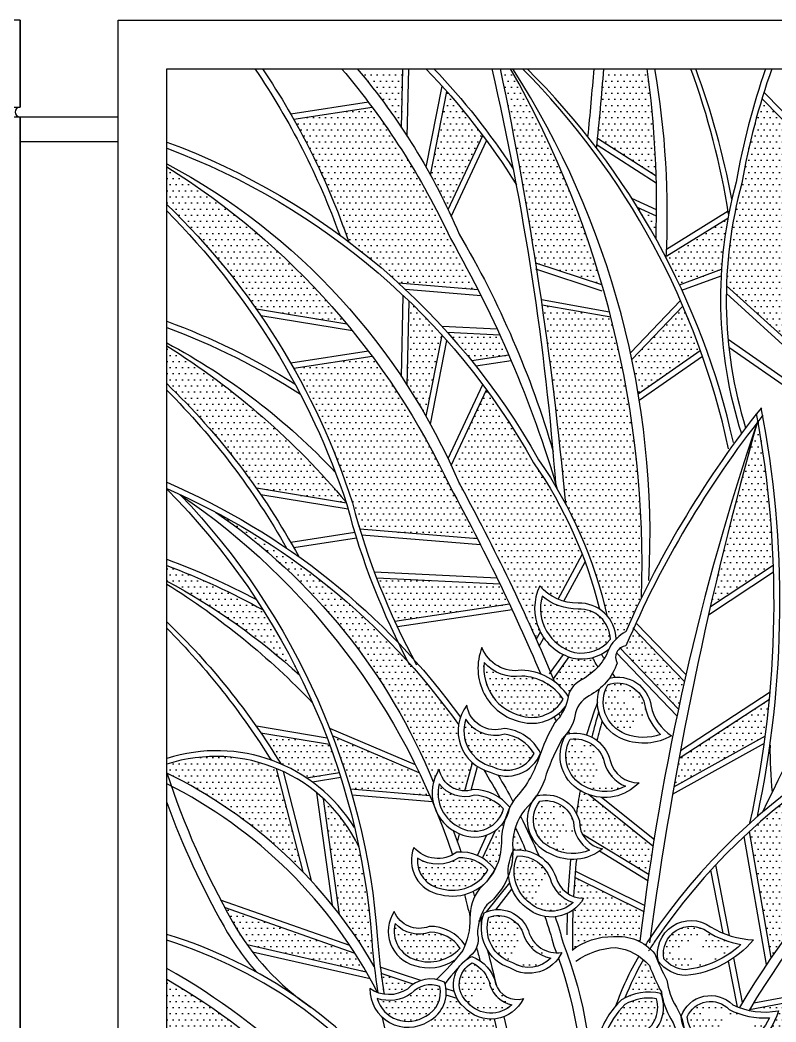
# Model space of a CAD drawing. Extents: x -51224 to -13975, y -20628 to 9094.
# Drawn here: x -34602 to -33826, y -17289 to -16262 of the extents above; entities that cross this region are included whole.
import ezdxf

# ---------------------------------------------------------------- set-up
doc = ezdxf.new("R2010")
doc.units = 0
doc.header["$LTSCALE"] = 5
doc.header["$MEASUREMENT"] = 0
doc.layers.get('0').update_dxf_attribs({"linetype": 'CONTINUOUS'})
for name, color, linetype in [('0-1', 1, 'CONTINUOUS'), ('0-3', 3, 'CONTINUOUS'), ('0-4', 4, 'CONTINUOUS'), ('0-BCA', 33, 'CONTINUOUS'), ('1', 8, 'CONTINUOUS'), ('2', 2, 'CONTINUOUS'), ('MET', 2, 'CONTINUOUS')]:
    doc.layers.add(name, color=color, linetype=linetype)
pattern_1 = [(0, (-62594.4616, -13824.664), (3.125, 6.25), [0, -6.25])]

msp = doc.modelspace()

# ---------------------------------------------------------------- hatches: boundary and pattern name
at = {"layer": 'MET'}
h = msp.add_hatch(dxfattribs=at)
h.set_pattern_fill('DOTS', color=256, scale=100, style=0)
h.set_pattern_definition(pattern_1)
h.paths.add_polyline_path([(-34210.2, -16372.5), (-34208.9, -16312.1), (-34255.7, -16312.1, -0.028256)])
h.paths.add_polyline_path([(-34127, -16380.4, 0.020153), (-34163.7, -16335.5), (-34180.6, -16421.1, -0.014801), (-34162.5, -16456.4)])
h = msp.add_hatch(dxfattribs=at)
h.set_pattern_fill('DOTS', color=256, scale=100, style=0)
h.set_pattern_definition(pattern_1)
h.paths.add_polyline_path([(-33995.5, -16566.8), (-34065.9, -16554.3, -0.013052), (-34041.8, -16758.5, -0.067332), (-33999.5, -16872.7, -0.174695), (-33990, -16896.6, -0.066106), (-33980.3, -16889.3, -0.009125), (-33964.1, -16854.3, 0.070612)])
h.paths.add_polyline_path([(-34098.3, -16312.1), (-34108.7, -16312.1, -0.012859), (-34072.3, -16511.4), (-34004.6, -16533.6, 0.058646)])
h = msp.add_hatch(dxfattribs=at)
h.set_pattern_fill('DOTS', color=256, scale=100, style=0)
h.set_pattern_definition(pattern_1)
h.paths.add_polyline_path([(-33958.2, -16312.1), (-34002.6, -16312.1, -0.00456), (-34009.1, -16383.7), (-33949, -16422.2, 0.02686)])
h.paths.add_polyline_path([(-33949.2, -16486.5, 0.005662), (-33948.7, -16463.2), (-33968.1, -16454.3, -0.012032)])
h = msp.add_hatch(dxfattribs=at)
h.set_pattern_fill('DOTS', color=256, scale=100, style=0)
h.set_pattern_definition(pattern_1)
h.paths.add_polyline_path([(-33876.9, -16534.7), (-33803.3, -16601.1, -0.020135), (-33782.1, -16423.7, -0.007434), (-33780.5, -16403.9), (-33840.5, -16342.7, 0.031016), (-33861.1, -16429.5, 0.059522)])
h = msp.add_hatch(dxfattribs=at)
h.set_pattern_fill('DOTS', color=256, scale=100, style=0)
h.set_pattern_definition(pattern_1)
h.paths.add_polyline_path([(-34213.2, -16531.9), (-34131.7, -16538.6, 0.0123), (-34160, -16486.1, 0.050651), (-34240.2, -16351.8), (-34320.7, -16364.2, -0.046527), (-34264.8, -16489, -0.023137)])
h.paths.add_polyline_path([(-34163, -16582.6, -0.013133), (-34138.2, -16611.6), (-34100.1, -16605.9, 0.004671), (-34109.3, -16585.2)])
h = msp.add_hatch(dxfattribs=at)
h.set_pattern_fill('DOTS', color=256, scale=100, style=0)
h.set_pattern_definition(pattern_1)
h.paths.add_polyline_path([(-34451.1, -16412.5), (-34451.1, -16451.2, -0.04806), (-34359.2, -16558.5), (-34266.4, -16573.8, 0.079678)])
h.paths.add_polyline_path([(-34260.6, -16757.1, 0.009498), (-34253, -16784), (-34132.4, -16793.9, 0.006702), (-34160, -16741.5, 0.050651), (-34240.2, -16607.1), (-34320.7, -16619.5, -0.051095)])
h.paths.add_polyline_path([(-34235.8, -16834.4, 0.016347), (-34217.2, -16878.7), (-34099.4, -16861.1, 0.002576), (-34109.2, -16840.6)])
h = msp.add_hatch(dxfattribs=at)
h.set_pattern_fill('DOTS', color=256, scale=100, style=0)
h.set_pattern_definition(pattern_1)
h.paths.add_polyline_path([(-33938.7, -16504.1, -0.000494), (-33938.8, -16505.9, -0.009971), (-33925, -16533.7), (-33882, -16517.7, -0.029213), (-33875.4, -16465.1)])
h = msp.add_hatch(dxfattribs=at)
h.set_pattern_fill('DOTS', color=256, scale=100, style=0)
h.set_pattern_definition(pattern_1)
h.paths.add_polyline_path([(-34204.3, -16636.7, -0.013837), (-34185.1, -16668.4), (-34168.7, -16585.2, 0.016904), (-34202.5, -16550.3)])
h.paths.add_polyline_path([(-34072, -16897.2), (-34067.8, -16889.5, -0.236339), (-34068.4, -16842.4, 0.113645), (-34049.6, -16855.9), (-34024.8, -16810.1, 0.059522), (-34074.7, -16716.1, 0.031016), (-34123, -16641.2), (-34159.2, -16718.8, -0.007434), (-34151.1, -16737, -0.020135)])
h.paths.add_polyline_path([(-34054.5, -16937.5, -0.000382), (-34053.2, -16940.6, -0.085613), (-34039.3, -16955.4, -0.211809), (-34025.5, -16938.5, 0.089028), (-34008.8, -16925.4, 0.001039), (-34012.3, -16919.4, 0.001437), (-34014.2, -16915.8, -0.115598), (-34034.2, -16916.4, -0.020679), (-34038.4, -16915.1)])
h = msp.add_hatch(dxfattribs=at)
h.set_pattern_fill('DOTS', color=256, scale=100, style=0)
h.set_pattern_definition(pattern_1)
h.paths.add_polyline_path([(-33973.9, -16610.3, -0.010073), (-33967.4, -16645.3), (-33903.7, -16600.8, 0.015375), (-33921.5, -16555.6)])
h = msp.add_hatch(dxfattribs=at)
h.set_pattern_fill('DOTS', color=256, scale=100, style=0)
h.set_pattern_definition(pattern_1)
h.paths.add_polyline_path([(-34359.2, -16742.2), (-34266.8, -16757.4, 0.000262), (-34267.1, -16756.6, 0.079323), (-34451.1, -16596.2), (-34451.1, -16634.9, -0.04806)])
h = msp.add_hatch(dxfattribs=at)
h.set_pattern_fill('DOTS', color=256, scale=100, style=0)
h.set_pattern_definition(pattern_1)
h.paths.add_polyline_path([(-33844.6, -16673.7, 0.000266), (-33845.3, -16674.6, 0.012522), (-33893.4, -16863.6), (-33828.8, -16821, 0.035264)])
h = msp.add_hatch(dxfattribs=at)
h.set_pattern_fill('DOTS', color=256, scale=100, style=0)
h.set_pattern_definition(pattern_1)
h.paths.add_polyline_path([(-34280.9, -16996.2, -0.019491), (-34262.6, -17050.7), (-34181.2, -17057.5, 0.008993), (-34192, -17033.9)])
h.paths.add_polyline_path([(-34401.1, -16766.6, -0.146878), (-34177.5, -17043.8, -0.082965), (-34171.5, -17030.2, 0.368074), (-34145.2, -17052.5), (-34137.5, -17023.6, -0.25418), (-34151.8, -16984.5, 0.116693)])
h.paths.add_polyline_path([(-34107.8, -17105.6, -0.069145), (-34104.6, -17083.2, -0.093982), (-34114, -17093), (-34127.1, -17121.4, -0.09996), (-34114.5, -17132.9, 0.115857)])
h.paths.add_polyline_path([(-34093.5, -17090.3, 0.070049), (-34096.3, -17107.2, -0.022195), (-34096, -17113.4, -0.0826), (-34082.6, -17113.8, 0.009056)])
h = msp.add_hatch(dxfattribs=at)
h.set_pattern_fill('DOTS', color=256, scale=100, style=0)
h.set_pattern_definition(pattern_1)
h.paths.add_polyline_path([(-34314.7, -16933.9, 0.026278), (-34352.3, -16867, 0.037889), (-34451.1, -16821.4), (-34451.1, -16837.3, -0.062663)])
h.paths.add_polyline_path([(-34354.5, -16993.2, -0.012858), (-34333.9, -17025, -0.045024), (-34307.6, -17039.3), (-34274, -17034.1, 0.010614), (-34284.1, -17004.8)])
h = msp.add_hatch(dxfattribs=at)
h.set_pattern_fill('DOTS', scale=100, style=0)
h.set_pattern_definition(pattern_1)
edge = h.paths.add_edge_path()
edge.add_arc((-34137.3, -17099.9), 42.9, 42.4347, 87.7573)
edge.add_arc((-34145.3, -17025.9), 32.6, 216.1166, 287.2577, ccw=False)
edge.add_arc((-34134.1, -17054.8), 38.8, 165.605, 247.4768)
edge.add_arc((-34135.3, -17063.2), 30.6, 243.5251, 345.2523)
edge = h.paths.add_edge_path()
edge.add_arc((-34109.7, -17035.7), 41.5, 31.3781, 82.4478)
edge.add_arc((-34113.9, -16959.9), 35.9, 212.1859, 285.5371, ccw=False)
edge.add_arc((-34108.7, -16990.9), 37.5, 161.5606, 257.0397)
edge.add_arc((-34102.2, -17000.3), 31.1, 241.2384, 333.6474)
edge = h.paths.add_edge_path()
edge.add_arc((-34089, -16988.5), 53.8, 33.8978, 87.578)
edge.add_arc((-34093.4, -16892.6), 42.7, 221.2854, 278.9359, ccw=False)
edge.add_arc((-34075.7, -16926.8), 50.2, 173.0921, 257.7815)
edge.add_arc((-34076.5, -16940.2), 36.9, 254.6177, 330.3629)
edge = h.paths.add_edge_path()
edge.add_arc((-34027.8, -16897.8), 31.8, 1.3562, 92.1256)
edge.add_arc((-34029.6, -16808.4), 57.6, 230.757, 270.5639, ccw=False)
edge.add_arc((-34021, -16865.4), 46.7, 164.5842, 255.2337)
edge.add_arc((-34025.6, -16873.4), 37.9, 258.8615, 321.3503)
edge = h.paths.add_edge_path()
edge.add_arc((-33988.5, -16970.4), 28.6, 7.5818, 110.6768, ccw=False)
edge.add_arc((-33908.2, -16956.2), 53, 191.3468, 226.4304)
edge.add_arc((-33962, -16946.1), 51.5, 248.9836, 289.6136, ccw=False)
edge.add_arc((-33968, -16961.2), 35.3, 150.1777, 249.189, ccw=False)
edge = h.paths.add_edge_path()
edge.add_arc((-34032.3, -17030.2), 31, 13.6108, 99.1965, ccw=False)
edge.add_arc((-33967.3, -17014.1), 36, 194.1039, 248.4346)
edge.add_arc((-34001.5, -17011.3), 41.9, 245.7438, 300.1079, ccw=False)
edge.add_arc((-34006.4, -17016.6), 35.3, 151.2176, 249.4447, ccw=False)
edge = h.paths.add_edge_path()
edge.add_arc((-34062.5, -17092.2), 29.8, 15.8061, 101.5558, ccw=False)
edge.add_arc((-33999.6, -17083.9), 34.2, 180.282, 238.6534)
edge.add_arc((-34034.7, -17074.5), 42.4, 241.5645, 294.0302, ccw=False)
edge.add_arc((-34043.1, -17082.2), 31.8, 142.9301, 248.3543, ccw=False)
edge = h.paths.add_edge_path()
edge.add_arc((-34090.6, -17153.7), 34.7, 18.9456, 91.3188, ccw=False)
edge.add_arc((-34023.3, -17132.7), 35.9, 195.6588, 252.0736)
edge.add_arc((-34056.7, -17143.4), 32.4, 228.2761, 313.6683, ccw=False)
edge.add_arc((-34054.3, -17135.1), 40.5, 156.6453, 233.54, ccw=False)
h = msp.add_hatch(dxfattribs=at)
h.set_pattern_fill('DOTS', color=256, scale=100, style=0)
h.set_pattern_definition(pattern_1)
h.paths.add_polyline_path([(-33926.3, -16968.5, -0.00277), (-33920.1, -16940.2), (-33972.3, -16886, 0.004609), (-33980.1, -16903.7, 0.139817), (-33986.1, -16906.2)])
h = msp.add_hatch(dxfattribs=at)
h.set_pattern_fill('DOTS', color=256, scale=100, style=0)
h.set_pattern_definition(pattern_1)
h.paths.add_polyline_path([(-33740.2, -17292.2, 0.015604), (-33699.8, -17248), (-33853.1, -17276.5, 0.000296), (-33853.7, -17277.6, 0.102783), (-33823.6, -17277.9, -0.111165), (-33835.8, -17301.2)])
h.paths.add_polyline_path([(-33733.1, -17115.8, 0.010349), (-33760.4, -17147), (-33619.9, -17140.8, 0.010066), (-33599.7, -17107.8)])
h.paths.add_polyline_path([(-33570.2, -17053.5, 0.031871), (-33522.3, -16941, 0.053262), (-33690.2, -17071.8)])
h = msp.add_hatch(dxfattribs=at)
h.set_pattern_fill('DOTS', color=256, scale=100, style=0)
h.set_pattern_definition(pattern_1)
h.paths.add_polyline_path([(-33837, -16996.2, 0.009034), (-33832.8, -16958.5), (-33925.5, -17019.1, 0.001898), (-33930.8, -17048.2)])
h = msp.add_hatch(dxfattribs=at)
h.set_pattern_fill('DOTS', color=256, scale=100, style=0)
h.set_pattern_definition(pattern_1)
h.paths.add_polyline_path([(-33670.1, -17039.5, -0.005638), (-33653.1, -17024.5), (-33648.8, -16968.9, 0.008916), (-33669.7, -16977.1)])
h.paths.add_polyline_path([(-33830.9, -17223.3, -0.025381), (-33769.2, -17141.8), (-33784.4, -17039.5, 0.035018), (-33853.4, -17094.3)])
at = {"layer": 'MET', "linetype": 'CONTINUOUS'}
h = msp.add_hatch(dxfattribs=at)
h.set_pattern_fill('DOTS', color=256, scale=100, style=0)
h.set_pattern_definition(pattern_1)
h.paths.add_polyline_path([(-34246.4, -17238.2, 0.011269), (-34257.8, -17219.3), (-34391.7, -17172.2, 0.004849), (-34383.6, -17186.8, 0.026856), (-34368.6, -17210.5)])
h.paths.add_polyline_path([(-34273.8, -17179.1, -0.03218), (-34238.2, -17232.4, -0.010433), (-34240.8, -17205.1, 0.03293), (-34254, -17109.9, 0.095283), (-34290.4, -17060.5)])
h.paths.add_polyline_path([(-34311.5, -17135.4), (-34338.8, -17029.5, 0.178368), (-34451.1, -17025.2), (-34451.1, -17034.1, -0.087067)])
at = {"layer": 'MET'}
h = msp.add_hatch(dxfattribs=at)
h.set_pattern_fill('DOTS', color=256, scale=100, style=0)
h.set_pattern_definition(pattern_1)
h.paths.add_polyline_path([(-33992.9, -17201.9, -0.143846), (-33965.8, -17207, -0.002967), (-33961.9, -17176.2), (-34032.6, -17141.2, 0.00581), (-34033.8, -17160.7, 0.08905), (-34023.4, -17162.6, -0.107789), (-34034.5, -17174.8, 0.012105), (-34035, -17215.5, -0.167276)])
h.paths.add_polyline_path([(-34018.3, -17056.2, -0.01521), (-34021, -17055.1, -0.039796), (-34027, -17052.3, 0.007004), (-34030.9, -17075.5, -0.058752), (-34027.8, -17083.3, 0.123248), (-34024.8, -17096.7), (-33956.7, -17138.2, -0.002798), (-33952.3, -17109.2)])
h = msp.add_hatch(dxfattribs=at)
h.set_pattern_fill('DOTS', scale=100, style=0)
h.set_pattern_definition(pattern_1)
edge = h.paths.add_edge_path()
edge.add_arc((-34180.4, -17277.7), 26.4, 68.8835, 138.5713)
edge.add_arc((-34223, -17227.5), 39.9, 252.055, 304.8191, ccw=False)
edge.add_arc((-34203.6, -17255.9), 33.1, 196.8514, 303.465)
edge.add_arc((-34197.6, -17258.9), 27.4, 296.5563, 372.3117)
edge = h.paths.add_edge_path()
edge.add_arc((-34150.4, -17257.8), 31.5, 11.2351, 66.5484, ccw=False)
edge.add_arc((-34091.4, -17242.8), 29.5, 197.5881, 258.9562)
edge.add_arc((-34118.6, -17249.3), 31.1, 221.4504, 313.865, ccw=False)
edge.add_arc((-34126.1, -17250.8), 24.8, 118.2448, 230.5735, ccw=False)
edge = h.paths.add_edge_path()
edge.add_arc((-34111, -17207), 26.8, 19.782, 110.9838, ccw=False)
edge.add_arc((-34050.3, -17187.6), 37, 196.1986, 259.531)
edge.add_arc((-34079.5, -17202.3), 31.2, 238.147, 316.0107, ccw=False)
edge.add_arc((-34085.2, -17193.2), 37.2, 162.3712, 253.1445, ccw=False)
edge = h.paths.add_edge_path()
edge.add_arc((-34149.4, -17158.5), 37.3, 41.7668, 93.2044)
edge.add_arc((-34172.9, -17089.2), 38.5, 236.7425, 303.7634, ccw=False)
edge.add_arc((-34164.6, -17123.7), 29.6, 175.6353, 261.4581)
edge.add_arc((-34157.9, -17112.4), 42, 254.6677, 329.647)
edge = h.paths.add_edge_path()
edge.add_arc((-34180.7, -17234), 36.5, 33.2517, 90.0682)
edge.add_arc((-34192, -17165.7), 33.7, 222.7691, 289.6208, ccw=False)
edge.add_arc((-34187.5, -17196.5), 30.3, 164.9851, 254.9151)
edge.add_arc((-34182.1, -17184.6), 43.2, 252.0503, 317.5348)
h = msp.add_hatch(dxfattribs=at)
h.set_pattern_fill('DOTS', scale=100, style=0)
h.set_pattern_definition(pattern_1)
edge = h.paths.add_edge_path()
edge.add_arc((-33886.8, -17714.4), 24.5, 71.5768, 160.3033)
edge.add_arc((-33936.6, -17684.4), 34.4, 275.7529, 320.8708, ccw=False)
edge.add_arc((-33912.7, -17705.8), 24.2, 212.2523, 298.1657)
edge.add_arc((-33921, -17690.1), 41.9, 298.0731, 358.5435)
edge = h.paths.add_edge_path()
edge.add_arc((-33854.1, -17665.2), 19.8, 26.1456, 133.9812, ccw=False)
edge.add_arc((-33816, -17635.8), 29, 225.6729, 278.075)
edge.add_arc((-33835.5, -17654.9), 25.4, 261.6893, 337.9388, ccw=False)
edge.add_arc((-33835.7, -17648), 32.3, 185.3549, 263.8417, ccw=False)
edge = h.paths.add_edge_path()
edge.add_arc((-33858.1, -17589.7), 18.5, 34.7628, 132.7768, ccw=False)
edge.add_arc((-33820.1, -17561.2), 29, 218.2828, 292.3511)
edge.add_arc((-33831.8, -17586.3), 22.8, 245.8707, 355.6218, ccw=False)
edge.add_arc((-33832.6, -17569.5), 38.6, 189.9909, 257.211, ccw=False)
edge = h.paths.add_edge_path()
edge.add_arc((-33888.2, -17641.6), 23.6, 77.867, 156.4098)
edge.add_arc((-33944.6, -17622), 36.3, 289.1803, 343.7899, ccw=False)
edge.add_arc((-33914.9, -17644.1), 21.6, 214.3541, 330.787)
edge.add_arc((-33934.7, -17620.5), 51.5, 318.5729, 362.2749)
edge = h.paths.add_edge_path()
edge.add_arc((-33896.2, -17581.7), 36.5, 84.292, 151.3415)
edge.add_arc((-33984.3, -17542), 60.2, 302.3873, 338.3712, ccw=False)
edge.add_arc((-33934.3, -17579.7), 22.1, 216.6058, 298.1262)
edge.add_arc((-33937.8, -17555.1), 46.2, 287.5358, 372.1232)
edge = h.paths.add_edge_path()
edge.add_arc((-33861.1, -17513.4), 18.2, 31.6944, 158.7938, ccw=False)
edge.add_arc((-33815.2, -17486.3), 35.1, 209.9539, 288.287)
edge.add_arc((-33836.2, -17509.2), 33.6, 243.2441, 342.116, ccw=False)
edge.add_arc((-33838.1, -17501.1), 40.4, 188.1268, 250.9374, ccw=False)
edge = h.paths.add_edge_path()
edge.add_arc((-33905, -17496), 24.5, 80.198, 160.4093)
edge.add_arc((-33975.7, -17473.7), 49.6, 284.6699, 343.5005, ccw=False)
edge.add_arc((-33941.1, -17507.4), 26.3, 212.9125, 304.51)
edge.add_arc((-33944, -17486.9), 45.7, 292.9115, 379.2699)
edge = h.paths.add_edge_path()
edge.add_arc((-33868.7, -17440.3), 26.1, 50.9417, 146.4228, ccw=False)
edge.add_arc((-33820.6, -17362.3), 65.8, 241.3063, 276.7007)
edge.add_arc((-33853.1, -17412.9), 42.8, 254.3449, 339.8674, ccw=False)
edge.add_arc((-33856.1, -17420.4), 34.8, 189.0064, 255.7128, ccw=False)
edge = h.paths.add_edge_path()
edge.add_arc((-33917.6, -17425.8), 25.9, 81.1666, 174.8095)
edge.add_arc((-34005.3, -17405.2), 64.5, 302.039, 343.5829, ccw=False)
edge.add_arc((-33955.8, -17424.4), 38.7, 246.6656, 293.4272)
edge.add_arc((-33960, -17415.3), 48.7, 293.6978, 378.0338)
edge = h.paths.add_edge_path()
edge.add_arc((-33878.1, -17374.4), 25.2, 63.4248, 148.4833, ccw=False)
edge.add_arc((-33843.5, -17310.3), 47.6, 240.683, 296.8199)
edge.add_arc((-33866.4, -17340.6), 46, 262.8804, 344.6489, ccw=False)
edge.add_arc((-33873.6, -17360.2), 26, 182.014, 273.4981, ccw=False)
edge = h.paths.add_edge_path()
edge.add_arc((-33938.7, -17352.7), 26.3, 71.4014, 171.2686)
edge.add_arc((-34004.3, -17348.1), 39.6, 299.7351, 359.1111, ccw=False)
edge.add_arc((-33965.5, -17339.8), 46.8, 245.8155, 275.6657)
edge.add_arc((-33976.6, -17341), 48.1, 289.1317, 375.8481)
edge = h.paths.add_edge_path()
edge.add_arc((-33956.5, -17313.2), 48.3, 80.7215, 120.5242)
edge.add_arc((-33918.6, -17334.5), 88.6, 134.7962, 158.931)
edge.add_arc((-33984.1, -17269), 37.8, 242.9832, 296.3684)
edge.add_arc((-33977.7, -17274.3), 30.3, 290.0811, 376.8318)
edge = h.paths.add_edge_path()
edge.add_arc((-33893.2, -17294.4), 26.1, 43.1749, 157.2066, ccw=False)
edge.add_arc((-33837.9, -17205.3), 79.9, 243.0519, 273.8288)
edge.add_arc((-33881.5, -17262.3), 54, 261.6878, 335.0862, ccw=False)
edge.add_arc((-33880.4, -17279.7), 37.1, 187.1713, 256.0957, ccw=False)
edge = h.paths.add_edge_path()
edge.add_arc((-33913.2, -17219.6), 28.4, 53.8953, 190.5436, ccw=False)
edge.add_arc((-33846.8, -17118.5), 92.7, 237.5778, 260.5634)
edge.add_arc((-33928.9, -17138.9), 97.5, 276.0003, 313.2797, ccw=False)
edge.add_arc((-33917.1, -17204.4), 31.6, 220.3688, 267.0518, ccw=False)
h = msp.add_hatch(dxfattribs=at)
h.set_pattern_fill('DOTS', color=256, scale=100, style=0)
h.set_pattern_definition(pattern_1)
h.paths.add_polyline_path([(-33924.8, -17394.7, -0.001097), (-33922.7, -17390.4, -0.005939), (-33912.9, -17368.6, 0.044288), (-33920.2, -17353.3, -0.003625), (-33922.5, -17340.8, -0.324126), (-33959.5, -17392.3, -0.198244), (-33998.3, -17381.2, 0.361189), (-33970.7, -17348.3, -0.501947), (-33925.3, -17323.4, -0.000323), (-33925.5, -17322.3, 0.156949), (-33933.7, -17286.6, -0.101274), (-33943.7, -17258.6, -0.03088), (-33956, -17231.5, 0.039107), (-33962.1, -17225.5, 0.036089), (-33981, -17264.8, -0.176208), (-33944.2, -17260.3, -0.424854), (-33964.9, -17308.4, -0.17978), (-33995.3, -17311.3, 0.041284), (-34002, -17360.7, 0.127883), (-33975.7, -17455.7, 0.188197), (-33949.3, -17422.3, -0.318704)])
at = {"layer": 'MET', "linetype": 'CONTINUOUS'}
h = msp.add_hatch(dxfattribs=at)
h.set_pattern_fill('DOTS', color=256, scale=100, style=0)
h.set_pattern_definition(pattern_1)
h.paths.add_polyline_path([(-34249.1, -17422.9, 0.099038), (-34451.1, -17246), (-34451.1, -17363.5, -0.023587), (-34390.4, -17429.6)])
h.paths.add_polyline_path([(-34210, -17519, -0.201809), (-34263.4, -17546.8, -0.279095), (-34302.4, -17528.5, 0.164509), (-34269.4, -17503.2, -0.315427), (-34201.6, -17494.1, -0.00052), (-34201.5, -17493.9, 0.017344), (-34226.8, -17453.8), (-34345.4, -17488.2, -0.021153), (-34301.6, -17555.8, 0.054369), (-34275.3, -17590.9, 0.001844), (-34275.1, -17589.7, -0.461655), (-34212.9, -17569.4, -0.007468), (-34212.7, -17554.7, -0.058651), (-34211.4, -17525.8, -0.012704)])
at = {"layer": 'MET'}
h = msp.add_hatch(dxfattribs=at)
h.set_pattern_fill('DOTS', color=256, scale=100, style=0)
h.set_pattern_definition(pattern_1)
h.paths.add_polyline_path([(-34071.5, -17589.6), (-34066.3, -17595.2, 0.028069), (-34101.3, -17349.8), (-34210.2, -17340.1, 0.111187)])
h.paths.add_polyline_path([(-34146.1, -17274.2, -0.092086), (-34153.2, -17265.5), (-34164.4, -17261.8, -0.259894), (-34182.4, -17288.6, -0.038094), (-34187.6, -17291.5), (-34108.7, -17314.7, 0.003299), (-34115.1, -17286.2, -0.236624)])
h.paths.add_polyline_path([(-34204.2, -17255.7, -0.060634), (-34198.2, -17250.7), (-34231.2, -17239.8, 0.008253), (-34228.1, -17261, 0.187076)])

# ---------------------------------------------------------------- linework, layer by layer
at = {"color": 3}
for p, q in [((-34601.6, -16361.5, 0), (-34501.1, -16361.5, 0)), ((-34601.6, -16386.5, 0), (-34501.1, -16386.5, 0))]:
    msp.add_line(p, q, dxfattribs=at)
at = {"layer": '0-1'}
for p, q in [((-34244.3, -16346.3, 0), (-34323.9, -16358.6, 0)), ((-34240.2, -16351.8, 0), (-34320.7, -16364.2, 0)), ((-34131.7, -16538.6, 0), (-34213.2, -16531.9, 0)), ((-34128.6, -16544.8, 0), (-34206.1, -16538.5, 0)), ((-34210.2, -16627.8, 0), (-34208.4, -16544.6, 0)), ((-34266.4, -16573.8, 0), (-34359.2, -16558.5, 0)), ((-34204.3, -16636.7, 0), (-34202.5, -16550.3, 0)), ((-34260.6, -16580.8, 0), (-34354.5, -16565.4, 0)), ((-34185.1, -16668.4, 0), (-34168.7, -16585.2, 0)), ((-34180.6, -16676.4, 0), (-34163.7, -16590.8, 0)), ((-34244.3, -16601.7, 0), (-34323.9, -16613.9, 0)), ((-34240.2, -16607.1, 0), (-34320.7, -16619.5, 0)), ((-34162.5, -16711.7, 0), (-34127, -16635.7, 0)), ((-34159.2, -16718.8, 0), (-34123, -16641.2, 0)), ((-34266.8, -16757.4, 0), (-34359.2, -16742.2, 0)), ((-34265, -16763.8, 0), (-34354.5, -16749.1, 0)), ((-34132.4, -16793.9, 0), (-34253, -16784, 0)), ((-34258.3, -16787.5, 0), (-34323.9, -16797.7, 0)), ((-34256.5, -16793.3, 0), (-34320.7, -16803.2, 0)), ((-34129.2, -16800.1, 0), (-34251.1, -16790.2, 0)), ((-34112.2, -16834.4, 0), (-34238.1, -16828.3, 0)), ((-34109.2, -16840.6, 0), (-34235.8, -16834.4, 0)), ((-34099.4, -16861.1, 0), (-34217.2, -16878.7, 0)), ((-34096.8, -16866.8, 0), (-34214.5, -16884.4, 0)), ((-34286.6, -16998.3, 0), (-34359.2, -16986.3, 0)), ((-34196, -17025.7, 0), (-34283.9, -16988.5, 0)), ((-34284.1, -17004.8, 0), (-34354.5, -16993.2, 0)), ((-34192, -17033.9, 0), (-34280.9, -16996.2, 0)), ((-34338.8, -17029.5, 0), (-34311.5, -17135.4, 0)), ((-34331.8, -17032.5, 0), (-34303, -17144.4, 0)), ((-34274, -17034.1, 0), (-34307.6, -17039.3, 0)), ((-34272.5, -17038.9, 0), (-34301.7, -17043.4, 0)), ((-34180.7, -17057.6, 0), (-34262.6, -17050.7, 0)), ((-34281.2, -17169.7, 0), (-34297.3, -17054.4, 0)), ((-34273.8, -17179.1, 0), (-34290.4, -17060.5, 0)), ((-34178.5, -17063.8, 0), (-34260.9, -17056.8, 0)), ((-34263.2, -17211.1, 0), (-34395.8, -17164.4, 0)), ((-34257.8, -17219.3, 0), (-34391.7, -17172.2, 0)), ((-34246.4, -17238.2, 0), (-34368.6, -17210.5, 0)), ((-34242.4, -17245.2, 0), (-34363.1, -17217.9, 0))]:
    msp.add_line(p, q, dxfattribs=at)
at = {"layer": '0-3', "color": 3, "elevation": 0}
msp.add_lwpolyline([(-34451.1, -16312.1), (-33417.9, -16312.1), (-33417.9, -17812.1), (-34451.1, -17812.1)], close=True, dxfattribs=at)
at = {"layer": '0-3', "linetype": 'CONTINUOUS', "elevation": 0}
for points in [[(-34360.7, -16312.1, -0.062235), (-34273.7, -16482.5)], [(-34353, -16312.1, -0.067407), (-34264.8, -16489)], [(-34271.7, -16312.1, -0.067075), (-34160, -16486.1, -0.05785), (-34050.4, -16743)], [(-34255.7, -16312.1, -0.074781), (-34151.1, -16481.6, -0.062226), (-34054.6, -16704.8)], [(-34451.1, -16387.2, -0.178456), (-34069.6, -16712.9, -0.096899), (-33999.5, -16872.7, -0.096899)], [(-34451.1, -16393.6, -0.177765), (-34074.7, -16716.1, -0.092459), (-34007.2, -16866.1)], [(-34451.1, -16409.4, -0.170667), (-34151.1, -16737, -0.025471), (-34053.2, -16940.6, -0.025471)], [(-34451.1, -16412.5, -0.144811), (-34160, -16741.5, -0.024063), (-34067.4, -16932.8)], [(-34451.1, -16451.2, -0.124211), (-34260.6, -16757.1, 0.060983), (-34194.8, -16923.3)], [(-34451.1, -16457.8, -0.116043), (-34266.3, -16759, 0.059542), (-34201.9, -16923.3)], [(-34451.1, -16570.9, -0.05056), (-34319.7, -16635.1, -0.05056)], [(-34451.1, -16577.3, -0.053412), (-34314, -16645.7, -0.053412)], [(-34451.1, -16593.1, -0.081994), (-34278.1, -16726, -0.081994)], [(-34451.1, -16596.2, -0.079323), (-34267.1, -16756.6, -0.079323)], [(-34451.1, -16634.9, -0.076189), (-34315.7, -16812.3, -0.076189)], [(-34451.1, -16641.5, -0.066253), (-34328.1, -16803.6, -0.066253)], [(-34451.1, -16736.1, -0.135368), (-34149.9, -16976.8, -0.135368)], [(-34451.1, -16742.6, -0.136266), (-34151.8, -16984.5, -0.136266)], [(-34451.1, -16743.1, -0.179286), (-34240.8, -17205.1, 0.020822), (-34234.5, -17259.4, 0.020822)], [(-34437.2, -16748.9, -0.16432), (-34157.9, -17118.1, -0.16432)], [(-34437.2, -16748.9, -0.174426), (-34234.8, -17204.7, 0.021817), (-34228.1, -17261, 0.021817)], [(-34401.1, -16766.6, -0.146878), (-34177.5, -17043.8)], [(-34451.1, -16815, -0.034826), (-34359.1, -16856.4, -0.034826)], [(-34451.1, -16821.4, -0.037889), (-34352.3, -16867, -0.037889)], [(-34451.1, -16837.3, -0.062663), (-34314.7, -16933.9, -0.062663)], [(-34451.1, -16840.4, -0.062646), (-34301.3, -16962.4, -0.062646)], [(-34451.1, -16879, -0.063803), (-34333.9, -17025, -0.063803)], [(-34451.1, -16885.6, -0.056319), (-34343.7, -17021.5, -0.056319)], [(-34451.1, -17034.1, 0.048703), (-34383.6, -17186.8, 0.115508), (-34303, -17274.5, 2.030008)], [(-34451.1, -17064.5, 0.040385), (-34392.3, -17191.7, 0.052907), (-34359.1, -17238.3)], [(-34201.5, -17493.9, 0.130713), (-34451.1, -17246)], [(-34166, -17248.7, 0.332028), (-34204.2, -17255.7, -0.311183), (-34242.7, -17255.1, 0.601436), (-34182.4, -17288.6, 0.370087), (-34166, -17248.7, 1.078008)], [(-34170.9, -17253.1, 0.313802), (-34200.2, -17260.2, -0.234383), (-34235.3, -17265.4, 0.501929), (-34185.4, -17283.4, 0.343134), (-34170.9, -17253.1, 0.343134)], [(-34230, -17284.7, 0.133926), (-34075.9, -17593.6)]]:
    msp.add_lwpolyline(points, format="xyb", dxfattribs=at)
at = {"layer": '0-3', "linetype": 'CONTINUOUS'}
for centre, radius, start, end in [((-34399.9, -17177.7, 0), 166.4, 31.754, 107.9259), ((-34400.8, -17179.7, 0), 162.5, 25.4214, 108.0406), ((-34669.8, -17482.5, 0), 498.8, 30.0893, 63.9987), ((-34670.2, -17482.8, 0), 489.4, 27.1922, 63.4071), ((-34590, -17658.2, 0), 479.1, 36.8858, 73.1536), ((-34594.3, -17664.4, 0), 480.6, 34.8349, 72.6703), ((-34792.2, -17839.2, 0), 694.3, 30.8447, 60.5747)]:
    msp.add_arc(centre, radius, start, end, dxfattribs=at)
at = {"layer": '0-4', "color": 4}
for p, q in [((-34501.1, -16262.1, 0), (-33367.9, -16262.1, 0)), ((-34501.1, -17862.1, 0), (-34501.1, -16262.1, 0))]:
    msp.add_line(p, q, dxfattribs=at)
at = {"layer": '0-BCA'}
for p, q in [((-34601.6, -16262.1, 0), (-34901.6, -16262.1, 0)), ((-34601.6, -16351.5, 0), (-34601.6, -16262.1, 0)), ((-34601.6, -16262.1, 0), (-34601.6, -16351.5, 0)), ((-34601.6, -16361.5, 0), (-34601.6, -18362.1, 0)), ((-34601.6, -18362.1, 0), (-34601.6, -16361.5, 0))]:
    msp.add_line(p, q, dxfattribs=at)
msp.add_arc((-34601.6, -16356.5, 0), 5, 90, 270, dxfattribs=at)
at = {"layer": '1'}
for p, q in [((-34210.2, -16372.5, 0), (-34208.9, -16312.1, 0)), ((-34204.3, -16381.4, 0), (-34202.9, -16312.1, 0)), ((-34185.1, -16413, 0), (-34168.7, -16329.9, 0)), ((-34180.6, -16421.1, 0), (-34163.7, -16335.5, 0)), ((-33780.5, -16403.9, 0), (-33840.5, -16342.7, 0)), ((-33779.7, -16396.1, 0), (-33838.4, -16336.2, 0)), ((-34162.5, -16456.4, 0), (-34127, -16380.4, 0)), ((-33949, -16422.2, 0), (-34009.1, -16383.7, 0)), ((-34159.2, -16463.4, 0), (-34123, -16385.8, 0)), ((-33948.9, -16429.5, 0), (-34009.7, -16390.4, 0)), ((-33948.6, -16456.6, 0), (-33974, -16445, 0)), ((-33948.7, -16463.2, 0), (-33968.1, -16454.3, 0)), ((-33938.4, -16496.9, 0), (-33875.2, -16457.9, 0)), ((-33938.2, -16503.8, 0), (-33875.4, -16465.1, 0)), ((-34004.5, -16540, 0), (-34072.6, -16517.6, 0)), ((-34004.6, -16533.6, 0), (-34072.3, -16511.4, 0)), ((-33925, -16533.7, 0), (-33882, -16517.7, 0)), ((-33922.5, -16539.1, 0), (-33882.4, -16524.3, 0)), ((-33803.3, -16601.1, 0), (-33876.9, -16534.7, 0)), ((-33996.9, -16561.5, 0), (-34066.7, -16549, 0)), ((-33975.5, -16603.2, 0), (-33924.1, -16549.6, 0)), ((-33803.9, -16608.7, 0), (-33877, -16542.6, 0)), ((-33995.5, -16566.8, 0), (-34065.9, -16554.3, 0)), ((-33973.9, -16610.3, 0), (-33921.5, -16555.6, 0)), ((-34112.1, -16579.1, 0), (-34168.7, -16576.3, 0)), ((-34109.3, -16585.2, 0), (-34163, -16582.6, 0)), ((-33805.9, -16638, 0), (-33875.1, -16589.8, 0)), ((-33967.4, -16645.3, 0), (-33903.7, -16600.8, 0)), ((-33806.4, -16645, 0), (-33874.3, -16597.7, 0)), ((-34100.1, -16605.9, 0), (-34138.2, -16611.6, 0)), ((-33966.3, -16651.9, 0), (-33901.6, -16606.7, 0)), ((-34097.7, -16611.6, 0), (-34133.9, -16617, 0)), ((-34049.6, -16855.9, 0), (-34024.8, -16810.1, 0)), ((-34043.9, -16857.9, 0), (-34022, -16817.5, 0)), ((-33893.4, -16863.6, 0), (-33828.8, -16821, 0)), ((-33895.3, -16872.1, 0), (-33828.5, -16828, 0)), ((-33920.1, -16940.2, 0), (-33973, -16885.2, 0)), ((-33918.5, -16933.2, 0), (-33968.7, -16881.1, 0)), ((-34072, -16897.2, 0), (-34067.8, -16889.5, 0)), ((-34068.9, -16904.1, 0), (-34064.2, -16895.5, 0)), ((-33926.3, -16968.5, 0), (-33986.1, -16906.2, 0)), ((-34058.3, -16932.5, 0), (-34044.1, -16912.7, 0)), ((-34054.5, -16937.5, 0), (-34038.4, -16915.1, 0)), ((-33927.8, -16975.6, 0), (-33989.7, -16911.1, 0)), ((-33925.5, -17019.1, 0), (-33832.8, -16958.5, 0)), ((-33924, -17011, 0), (-33832.1, -16950.8, 0)), ((-33930.8, -17048.2, 0), (-33837, -16996.2, 0)), ((-33932.2, -17055.8, 0), (-33838, -17003.6, 0)), ((-34145.2, -17052.5, 0), (-34137.5, -17023.6, 0)), ((-34138.8, -17051.7, 0), (-34132.4, -17027.5, 0)), ((-33952.3, -17109.2, 0), (-34018.3, -17056.2, 0)), ((-33950.6, -17102.8, 0), (-34005.1, -17059.1, 0)), ((-34127.1, -17121.4, 0), (-34114, -17093, 0)), ((-33830.9, -17223.3, 0), (-33853.4, -17094.3, 0)), ((-34152.9, -17105, 0), (-34150.6, -17096.4, 0)), ((-34132.4, -17118.6, 0), (-34122.7, -17097.6, 0)), ((-33956.2, -17138.5, 0), (-34024.8, -17096.7, 0)), ((-33835.7, -17230.5, 0), (-33858.7, -17099.2, 0)), ((-33957.6, -17144.6, 0), (-34007.3, -17114.4, 0)), ((-33961.1, -17169.9, 0), (-34032, -17134.8, 0)), ((-33880.4, -17198.4, 0), (-33893, -17133.9, 0)), ((-33873.8, -17200.9, 0), (-33887.9, -17128.4, 0)), ((-33961.9, -17176.2, 0), (-34032.6, -17141.2, 0)), ((-33865.7, -17273.9, 0), (-33874.8, -17227.2, 0)), ((-33860.5, -17269.5, 0), (-33869.4, -17223.7, 0)), ((-34190.4, -17246.9, 0), (-34232, -17233.2, 0)), ((-34198.2, -17250.7, 0), (-34231.2, -17239.8, 0)), ((-33853.1, -17276.5, 0), (-33699.8, -17248, 0)), ((-33848.9, -17269.7, 0), (-33693.6, -17240.7, 0)), ((-34156, -17258.3, 0), (-34164.5, -17255.4, 0)), ((-34153.2, -17265.5, 0), (-34164.4, -17261.8, 0))]:
    msp.add_line(p, q, dxfattribs=at)
at = {"layer": '1', "color": 1}
for p, q in [((-34156.4, -17095.1, 0), (-34156.1, -17093.7, 0)), ((-34123, -17176.5, 0), (-34099.3, -17146.7, 0)), ((-34113.6, -17174.3, 0), (-34097, -17153.4, 0)), ((-34130.9, -17186.3, 0), (-34126.6, -17180.9, 0))]:
    msp.add_line(p, q, dxfattribs=at)
at = {"layer": '1', "color": 1, "elevation": 0}
for points in [[(-34185.3, -16312.1, -0.052671), (-34092.2, -16431.1)], [(-34177, -16312.1, -0.045454), (-34095.3, -16415.2)], [(-33836.7, -16312.1, 0.041406), (-33866.9, -16428.2, 0.144965), (-33861.6, -16686.2)], [(-33830.4, -16312.1, 0.042239), (-33861.1, -16429.5, 0.142691), (-33857.2, -16680.3)], [(-33417.2, -16504.9, 0.125359), (-33646.8, -16742.7, 0.043296), (-33839.8, -17074.3)], [(-33990, -16896.6, 0.414967), (-34029.1, -16860, -0.218355), (-34068.4, -16842.4, 0.473511), (-34034.2, -16916.4, 0.226882), (-33997.5, -16907.1, 0.226882)], [(-33980.3, -16889.3, 0.125344), (-33996.7, -16905, -0.1907), (-34025.5, -16938.5, 0.252134), (-34040, -16959.5, -0.139232), (-34053.1, -16982.5, 0.045981), (-34069.5, -17019, -0.111), (-34094.3, -17060.9, 0.144561), (-34107.8, -17105.6, -0.22353), (-34130.4, -17152.8, 0.165363), (-34140, -17183.3, -0.118044), (-34147.4, -17216, -0.037668), (-34174.5, -17245.9)], [(-33980.1, -16903.7, 0.539757), (-33989, -16921.4, -0.1907), (-34017.7, -16955, 0.252134), (-34032.3, -16975.9, -0.139232), (-34045.3, -16999, 0.045981), (-34061.7, -17035.5, -0.140758), (-34084.2, -17072.1, 0.155026), (-34096.3, -17107.2, -0.256829), (-34122.7, -17169.3, 0.165363), (-34132.2, -17199.8, -0.297505), (-34140.2, -17222, 0.043785), (-34165.6, -17249.9, 0.096099)], [(-34039.3, -16955.4, 0.242831), (-34087.2, -16928.7, -0.358992), (-34127.7, -16905.6, 0.464995), (-34087.7, -16981.7, 0.308457), (-34042, -16965.8, 0.308457)], [(-34008.8, -16925.4, 0.001039), (-34012.3, -16919.4, 0.001437), (-34014.2, -16915.8, 0.001437)], [(-34002.1, -16917.1, 0.000437), (-34003.6, -16914.6, 0.000975), (-34004.9, -16912.1, 0.000975)], [(-33511.6, -16928.4, 0.214516), (-33955.2, -17203.2, 0.007589), (-33960.3, -17211, 0.007589)], [(-33997, -16936.9, -0.446759), (-33954.2, -16965.6, 0.203971), (-33933.3, -16995.9, -0.225979), (-33982.6, -16999.8, -0.405502), (-34007, -16947.7, -0.405502)], [(-33991.1, -16935.9, 0.000738), (-33993.6, -16931.6)], [(-33520.4, -16935.7, 0.210495), (-33950.2, -17206.5, 0.009874), (-33956.7, -17216.6, 0.009874)], [(-33535.4, -16937.7, 0.118379), (-33863.6, -17274.7, 0.118379)], [(-33522.3, -16941, 0.119547), (-33853.7, -17277.6)], [(-33832.2, -17005.6, 0.027004), (-33830.1, -17053.9)], [(-34125.9, -17030.9, -0.011685), (-34109.2, -17059.9, -0.011685)], [(-34111.1, -17036.3, -0.010748), (-34095.9, -17063.5, -0.010748)], [(-34088.3, -17078.3, -0.015428), (-34069.5, -17118.9)], [(-34157.2, -17093.1, -0.007464), (-34149.3, -17115.2, -0.007464)], [(-34093.5, -17090.3, -0.009056), (-34082.6, -17113.8, -0.009056)], [(-34136.9, -17155.6, -0.001827), (-34135.3, -17161.1, -0.001827)], [(-34145.7, -17158.8, -0.008093), (-34140, -17181.5, -0.008093)], [(-34145.1, -17210.7, 0.260156), (-34181.8, -17191.5, -0.410248), (-34217.7, -17176.3, 0.512348), (-34197.1, -17231.5, 0.222218), (-34155.8, -17226.2, 0.452913)], [(-34129.7, -17183, -0.002112), (-34128.2, -17189.5)], [(-34063.1, -17181.3, -0.011185), (-34053.9, -17211.7, -0.004206), (-34051.3, -17218.6, -0.004206)], [(-34052.5, -17181.6, -0.009761), (-34044.4, -17208.5, -0.208179), (-34058.9, -17566.2)], [(-34150.1, -17214, 0.253116), (-34180.7, -17197.5, -0.30026), (-34216.8, -17188.6, 0.413856), (-34195.4, -17225.7, 0.293768), (-34150.2, -17213.8, 0.293768)], [(-34035.3, -17215.7, -0.168907), (-33992.9, -17201.9, -0.249457), (-33950.4, -17219.4, 0.03088), (-33938, -17246.5, 0.100136), (-33928.3, -17274.1, -0.158377), (-33919.8, -17310.1, 0.008948), (-33914.6, -17341.2, -0.100671), (-33902.1, -17377.2, -0.062282), (-33899.8, -17406.4, 0.120989), (-33892.5, -17438.4, -0.052555), (-33889.2, -17462.9, 0.089477), (-33882.6, -17506.6, 0.022272), (-33881.4, -17534.9, -0.097925), (-33877.2, -17568.1, -0.050393), (-33872.7, -17600.1, -0.112896), (-33870.7, -17630.1, 0.1518), (-33871.6, -17666.8, -0.192061), (-33870.2, -17719.6, -16.256874)], [(-34133.3, -17213.1, -0.001567), (-34129.8, -17226.5)], [(-34122.4, -17215.1, -0.004312), (-34112.9, -17252.1)], [(-34031.4, -17227.1, -0.14309), (-33990.5, -17213.1, -0.184664), (-33956, -17231.5, 0.03088), (-33943.7, -17258.6, 0.100136), (-33933.9, -17286.3, -0.158377), (-33925.5, -17322.3, 0.008948), (-33920.2, -17353.3, -0.100671), (-33907.7, -17389.3, -0.062282), (-33905.5, -17418.5, 0.120989), (-33898.1, -17450.5, -0.052555), (-33894.8, -17475, 0.089477), (-33888.2, -17518.7, 0.022272), (-33887, -17547, -0.097925), (-33882.8, -17580.2, -0.050393), (-33878.3, -17612.2, -0.209993), (-33878.6, -17638, 0.197948), (-33877.3, -17679, -0.229576), (-33875.9, -17720.5, -16.256874)], [(-34049.3, -17224.1, -0.190731), (-34060.9, -17546.7)], [(-33966.9, -17221.9, 0.045842), (-33990.6, -17273.1)], [(-33962.1, -17225.5, 0.036089), (-33981, -17264.8)], [(-34115.1, -17286.2, -0.060065), (-34058.3, -17812.1)], [(-34105.3, -17284, -0.060068), (-34048.3, -17812.2)]]:
    msp.add_lwpolyline(points, format="xyb", dxfattribs=at)
for points in [[(-33996, -16897, 0.418152), (-34029, -16866, -0.175458), (-34066, -16853, 0.417538), (-34032.9, -16910.5, 0.279623)], [(-34044.4, -16958.5, 0.238603), (-34086.8, -16934.8, -0.256991), (-34125.5, -16920.7, 0.38732), (-34086.3, -16975.8, 0.343085)], [(-33998.6, -16943.7, -0.482854), (-33960.2, -16966.6, 0.154289), (-33944.7, -16994.6, -0.179163), (-33980.5, -16994.2, -0.461066)], [(-34067.6, -17013.7, 0.251803), (-34104.8, -16988.4, -0.458485), (-34143.4, -16964.7, 0.537347), (-34119.3, -17033.2, 0.446147)], [(-34074.3, -17014.1, 0.226597), (-34104.3, -16994.5, -0.33145), (-34144.3, -16979, 0.442508), (-34117.1, -17027.5, 0.426582)], [(-34041.1, -16994.2, -0.414303), (-33996.3, -17021.5, 0.350219), (-33966.6, -17044.1, -0.319457), (-34021, -17055.1, -0.476626)], [(-34037.3, -16999.6, -0.391824), (-34002.2, -17022.9, 0.241606), (-33980.5, -17047.6, -0.24176), (-34018.8, -17049.6, -0.456924)], [(-34099.1, -17069.3, 0.223258), (-34136.5, -17051, -0.465813), (-34171.5, -17030.2, 0.46848), (-34151.4, -17096.1, 0.501171)], [(-34105.6, -17071, 0.200376), (-34135.6, -17057, -0.320781), (-34171.6, -17045.1, 0.373248), (-34148.9, -17090.6, 0.475515)], [(-34071.9, -17057.7, -0.418208), (-34027.8, -17083.3, 0.375782), (-34004, -17111.8, -0.303142), (-34057.4, -17117.2, -0.511006)], [(-34068.5, -17063, -0.39265), (-34033.9, -17084.1, 0.260347), (-34017.4, -17113.2, -0.23301), (-34054.8, -17111.7, -0.495449)], [(-34114.5, -17132.9, 0.265182), (-34153.6, -17115.4, -0.39236), (-34197.6, -17110.4, 0.481), (-34170.2, -17158.8, 0.361947)], [(-34095.3, -17113.3, -0.353852), (-34052.1, -17140.7, 0.336315), (-34023.4, -17162.6, -0.473401), (-34082.1, -17172.3, -0.369671)], [(-34121.6, -17133.6, 0.228285), (-34151.5, -17121.2, -0.301065), (-34194, -17121.4, 0.393018), (-34169, -17152.9, 0.339354)], [(-34091.4, -17119, -0.326721), (-34057.9, -17142.4, 0.251251), (-34034.3, -17166.9, -0.39085), (-34078.3, -17167.6, -0.3487)], [(-34125.4, -17177.5, -0.448313), (-34080.1, -17196.1, 0.375465), (-34045.9, -17218.3, -0.441065), (-34098.5, -17234.3, -0.431955)], [(-34120.6, -17182, -0.420371), (-34085.9, -17197.9, 0.283595), (-34057, -17224, -0.353449), (-34096, -17228.8, -0.418172)], [(-33946.7, -17227.5, -0.693512), (-33893.1, -17191.8, 0.134591), (-33849.3, -17205.1, -0.196581), (-33918.5, -17241.9, -0.220919)], [(-33941.1, -17224.8, -0.678632), (-33896.5, -17196.7, 0.100632), (-33862, -17209.9, -0.164112), (-33918.7, -17235.9, -0.206557)], [(-34138.1, -17222.4, -0.263581), (-34113.7, -17250.2, 0.398737), (-34085.2, -17265.5, -0.531899), (-34146.1, -17274.2, -0.558843)], [(-34137.9, -17228.9, -0.246148), (-34119.5, -17251.7, 0.274357), (-34097, -17271.7, -0.426612), (-34141.9, -17269.9, -0.53355)], [(-33944.2, -17260.3, 0.196169), (-33984.7, -17266.8, 0.121333), (-34008.6, -17305.3, 0.267544), (-33964.9, -17308.4, 0.424854)], [(-33948.7, -17265.6, 0.175439), (-33981, -17271.6, 0.105699), (-34001.3, -17302.6, 0.237244), (-33967.3, -17302.8, 0.397699)], [(-33923.4, -17283.5, -0.548134), (-33870.5, -17271.7, 0.16447), (-33823.6, -17277.9, -0.381849), (-33890.5, -17321.6, -0.322068)], [(-33917.2, -17284.3, -0.543135), (-33874.1, -17276.6, 0.135102), (-33832.6, -17285.1, -0.331679), (-33889.3, -17315.7, -0.310147)]]:
    msp.add_lwpolyline(points, format="xyb", close=True, dxfattribs=at)
at = {"layer": '1', "color": 1}
for centre, radius, start, end in [((-36836.9, -16948.2, 0), 2792.9, 4.256, 13.1642), ((-37964.4, -17117.9, 0), 3939, 5.2359, 11.8042), ((-34992.4, -16821.3, 0), 1028.9, 358.1619, 29.6615), ((-34839.2, -16790.8, 0), 883.9, 357.0203, 32.7874), ((-34647.8, -16868.9, 0), 791, 12.1935, 44.7421), ((-34628.8, -16864.6, 0), 777.7, 12.5759, 45.2653), ((-37928.6, -15992.1, 0), 3929, 354.3058, 355.3289), ((-37928.6, -15992.1, 0), 3939, 354.1528, 355.3408), ((-34977.5, -16452.3, 0), 1028.9, 358.0924, 7.8292), ((-34821.5, -16461.2, 0), 883.9, 357.1065, 9.7131), ((-34655.9, -16585, 0), 791, 8.9956, 20.1807), ((-34636.5, -16585.6, 0), 777.7, 10.3508, 20.588), ((-33014.1, -17317.9, 0), 1057, 141.478, 156.076), ((-34879.1, -16859.3, 0), 1057, 348.0114, 10.8894), ((-33014.1, -17317.9, 0), 1051, 141.7439, 156.7895), ((-31365.5, -17515.2, 0), 2618.4, 161.2328, 173.2415), ((-30096.6, -17729.7, 0), 3894.3, 164.2529, 172.3031), ((-34879.1, -16859.3, 0), 1051, 347.568, 10.6235), ((-33014.1, -17317.9, 0), 1057, 160.2906, 162.2159), ((-34926, -17456.5, 0), 995.6, 28.5391, 28.8152), ((-34926, -17456.5, 0), 1001.6, 28.6833, 28.8592), ((-33201, -17202.9, 0), 839.6, 163.9825, 165.8364), ((-33193.9, -17205.6, 0), 841.1, 164.4856, 165.9135), ((-34926, -17456.5, 0), 1001.6, 27.5252, 27.6707), ((-34926, -17456.5, 0), 995.6, 27.4777, 27.5107), ((-33201, -17202.9, 0), 839.6, 169.6676, 171.2728), ((-33201, -17202.9, 0), 839.6, 174.5247, 176.93), ((-33193.9, -17205.6, 0), 841.1, 174.3439, 176.9422), ((-33193.9, -17205.6, 0), 841.1, 177.8996, 180.6737), ((-33201, -17202.9, 0), 839.6, 178.31, 179.8112)]:
    msp.add_arc(centre, radius, start, end, dxfattribs=at)
at = {"layer": '2'}
for p, q in [((-34901.6, -16351.5, 0), (-34601.6, -16351.5, 0)), ((-34901.6, -16361.5, 0), (-34601.6, -16361.5, 0))]:
    msp.add_line(p, q, dxfattribs=at)

doc.saveas('drawing.dxf')
